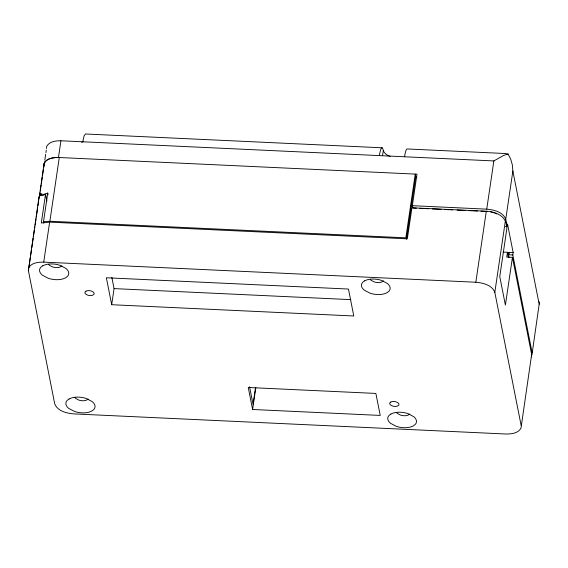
<?xml version="1.0" encoding="UTF-8"?>
<svg xmlns="http://www.w3.org/2000/svg" width="568" height="568" viewBox="0 0 568 568"><rect width="100%" height="100%" fill="white"/><g stroke="black" fill="none" stroke-linecap="round" stroke-linejoin="round"><path stroke-width="0.85" d="M43.8 223.196L43.509 221.733L49.87 221.25L59.285 157.521C53.861 157.492 46.682 158.067 44.055 163.634L43.949 166.012C43.601 158.756 52.895 157.222 58.461 157.478L416.99 174.177L412.34 205.687L412.794 208.009L416.337 208.172M46.441 148.511L46.498 146.92C48.82 141.468 55.721 140.708 60.932 140.772L493.862 160.929L503.738 155.383L508.048 154.056L510.689 159.09L512.336 164.869L512.869 171.025L539.174 304.207L531.946 354.801M503.028 252.093L507.43 252.298L506.72 257.084L512.442 257.354L531.648 354.475L521.041 427.896C518.414 433.462 511.235 434.037 505.818 434.009L73.712 413.887C66.626 413.234 57.531 411.211 54.705 403.798L28.4 270.616L38.993 197.217L40.271 195.058L42.266 195.648L45.532 194.334L46.881 201.179M38.993 197.217L37.978 205.737M39.156 197.92L44.055 163.634M531.541 356.853L531.648 354.475M28.4 270.616L28.656 268.863M28.918 267.109L30.345 257.46M30.601 255.706L31.51 249.572M31.765 247.818L33.192 238.177M33.448 236.423L34.357 230.281M34.612 228.528L34.875 226.774M35.131 225.02L36.04 218.886M36.295 217.132L37.722 207.49M39.249 197.856L40.008 192.687M40.264 190.969L41.152 184.941M41.407 183.223L42.295 177.195M42.55 175.476L43.438 169.456M43.693 167.73L44.567 161.83M44.808 160.162L45.674 154.311M45.923 152.643L46.292 150.137M45.532 194.334L41.301 222.983L49.636 222.138L407.334 238.83L411.906 207.803L486.307 211.225C496.787 211.772 507.352 216.656 506.805 228.861L499.769 276.595L505.392 305.087L512.442 257.354M43.509 221.733L47.74 193.084L43.133 194.512L40.981 193.802L39.227 196.336M58.461 157.478L60.932 140.772M28.506 268.238C31.133 262.664 38.312 262.096 43.736 262.118L49.636 222.138M111.69 304.718L106.365 277.773L348.461 289.048L353.779 315.993L111.69 304.718L114.069 288.608L111.839 277.333M255.458 387.972L253.037 404.373L249.537 386.687M252.597 409.485L248.259 387.49L375.881 393.432L380.226 415.428L252.597 409.485L255.841 387.539M382.562 155.547L383.308 150.492L382.768 148.589A16.905 2.655 -87.3 0 0 381.405 148.163A17.21 2.705 -87.3 0 0 379.374 155.604M406.432 239.277L415.719 176.421L415.258 174.092L405.843 237.829L49.87 221.25M43.736 262.118L475.821 282.239L486.307 211.225M412.34 205.687L486.74 209.152L493.862 160.929M521.147 425.517L494.82 292.335L505.314 221.314M505.456 226.391L507.174 226.476L505.747 219.241L512.869 171.025M507.174 226.476L507.529 224.083L513.152 252.575L512.805 254.961L532.053 352.423M509.02 257.368L508.509 254.762L508.864 252.377L513.152 252.575M82.779 141.787L84.078 135.858L85.519 133.991L382.115 147.794M539.174 304.207L539.6 302.858L538.847 301.558M61.933 265.923L59.59 267.216A7.363 3.912 8.4 0 1 52.441 266.882L49.537 265.341A7.015 3.728 8.4 0 1 48.642 264.376M88.239 399.105L85.903 400.397A7.363 3.912 8.4 0 1 78.746 400.064L75.849 398.53A7.015 3.728 8.4 0 1 74.948 397.557M383.577 280.904L381.235 282.197A7.363 3.912 8.4 0 1 374.085 281.863L371.181 280.322A7.015 3.728 8.4 0 1 370.286 279.357M409.883 414.079L407.547 415.371A7.363 3.912 8.4 0 1 400.39 415.038L397.493 413.504A7.015 3.728 8.4 0 1 396.592 412.538M81.586 142.284L83.177 141.645M415.315 177.166L416.841 177.237M411.026 205.978L412.787 206.063M411.012 206.291L412.538 206.361M419.88 208.335L428.741 208.747M432.284 208.917L441.137 209.329M444.68 209.493L452.653 209.862M457.084 210.068L465.057 210.444M468.6 210.607L477.454 211.019M480.997 211.182L487.202 211.474M508.509 254.762L512.805 254.961M114.069 288.608L350.861 299.634M486.74 209.152C493.826 209.805 502.921 211.829 505.747 219.241M475.821 282.239C482.899 282.899 492.002 284.923 494.82 292.335M508.048 154.056L505.243 153.523L407.299 148.965A16.898 2.655 -87.3 0 0 406.589 149.334A17.21 2.705 -87.3 0 0 404.558 156.775M490.582 211.864L493.819 212.709M390.067 156.385C387.241 155.312 384.231 153.559 383.308 150.492M494.543 213.014L496.709 213.937M507.43 252.298L508.459 257.496M508.864 252.377L509.205 254.109M47.74 193.084L48.067 194.746M40.981 193.802L41.322 195.534M42.777 265.774L40.789 267.294A14.25 7.576 8.4 0 0 42.344 275.161L48.23 278.284A14.96 7.952 8.4 0 0 62.771 278.966L65.533 277.851L67.521 276.332A14.25 7.576 8.4 0 0 65.966 268.465L60.08 265.341A14.96 7.952 8.4 0 0 45.539 264.66L42.777 265.774M85.967 291.199L85.335 291.675A4.487 2.386 8.4 0 0 85.825 294.153L87.685 295.14A4.714 2.506 8.4 0 0 92.257 295.353L93.755 294.522A4.487 2.386 8.4 0 0 93.266 292.044L91.412 291.064A4.714 2.506 8.4 0 0 86.833 290.851L85.967 291.199M69.083 398.956L67.095 400.475A14.25 7.576 8.4 0 0 68.65 408.342L74.543 411.473A14.96 7.952 8.4 0 0 89.077 412.148L91.838 411.04L93.826 409.514A14.25 7.576 8.4 0 0 92.279 401.647L86.386 398.523A14.96 7.952 8.4 0 0 71.852 397.841L69.083 398.956M364.599 280.848L362.64 282.346A14.03 7.455 8.4 0 0 364.173 290.085L369.967 293.166A14.725 7.824 8.4 0 0 384.273 293.826L387 292.74L388.952 291.242A14.03 7.455 8.4 0 0 387.426 283.496L381.625 280.422A14.725 7.824 8.4 0 0 367.318 279.754L364.599 280.848M390.763 402.059L390.138 402.542A4.487 2.386 8.4 0 0 390.628 405.019L392.481 405.999A4.714 2.506 8.4 0 0 397.06 406.212L398.558 405.389A4.487 2.386 8.4 0 0 398.069 402.911L396.208 401.924A4.714 2.506 8.4 0 0 391.636 401.711L390.763 402.059M390.905 414.029L388.952 415.527A14.03 7.455 8.4 0 0 390.479 423.266L396.279 426.348A14.725 7.824 8.4 0 0 410.586 427.015L413.305 425.922L415.265 424.424A14.03 7.455 8.4 0 0 413.731 416.678L407.938 413.603A14.725 7.824 8.4 0 0 393.631 412.936L390.905 414.029"/></g></svg>
